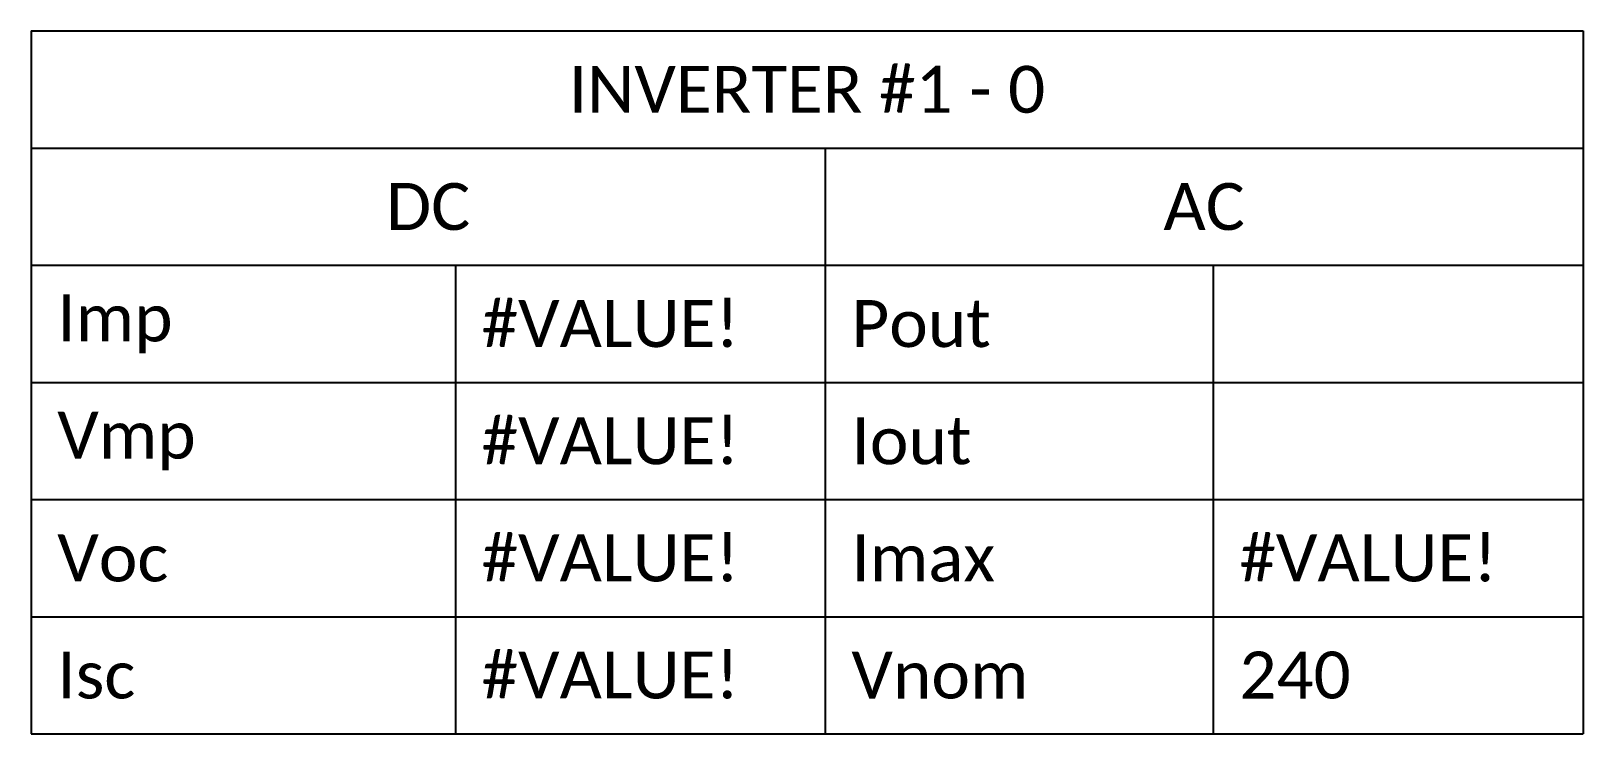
# Model space of a CAD drawing. Header units: feet. Extents: x 7172 to 13485, y 16921 to 17335.
# Drawn here: x 11773.7 to 11887.9, y 16979.8 to 17031.5 of the extents above; entities that cross this region are included whole.
import ezdxf

# ---------------------------------------------------------------- set-up
doc = ezdxf.new("R2010")
doc.units = ezdxf.units.FT
doc.header["$MEASUREMENT"] = 0
doc.layers.add('Z - TITLEBLOCK TXT', color=7, linetype='Continuous')
doc.styles.get("Standard").update_dxf_attribs({"font": 'simplex.shx'})

# ---------------------------------------------------------------- blocks, each defined once
blk = doc.blocks.new('*T43')
at = {"layer": 'Z - TITLEBLOCK TXT', "color": 0, "lineweight": -2, "transparency": 16777216}
for p, q in [((0, 0), (114.19, 0)), ((0, 0), (0, -51.7)), ((114.19, 0), (114.19, -51.7)), ((0, -8.62), (114.19, -8.62)), ((58.43, -8.62), (58.43, -51.7)), ((0, -17.23), (114.19, -17.23)), ((31.22, -17.23), (31.22, -51.7)), ((86.98, -17.23), (86.98, -51.7)), ((0, -25.85), (114.19, -25.85)), ((0, -34.47), (114.19, -34.47)), ((0, -43.08), (114.19, -43.08)), ((0, -51.7), (114.19, -51.7))]:
    blk.add_line(p, q, dxfattribs=at)
at = {"layer": 'Z - TITLEBLOCK TXT', "color": 0, "linetype": 'Continuous', "transparency": 16777216, "char_height": 3.4544}
for s, insert, width, attachment_point in [('{\\fCalibri|b0|i0|c0;INVERTER #1 - 0', (57.09, -4.31), 110.3293, 5), ('{\\fCalibri|b0|i0|c0;DC', (29.22, -12.93), 54.5755, 5), ('{\\fCalibri|b0|i0|c0;AC', (86.31, -12.93), 51.8976, 5), ('{\\fCalibri|b0|i0|c0;Imp', (1.93, -21.54), 27.3681, 4), ('{\\fCalibri|b0|i0|c0;#VALUE!', (33.15, -21.54), 23.3513, 4), ('{\\fCalibri|b0|i0|c0;Pout', (60.36, -21.54), 24.6902, 4), ('{\\fCalibri|b0|i0|c0;', (88.91, -21.54), 23.3513, 4), ('{\\fCalibri|b0|i0|c0;Vmp', (1.93, -30.16), 27.3681, 4), ('{\\fCalibri|b0|i0|c0;#VALUE!', (33.15, -30.16), 23.3513, 4), ('{\\fCalibri|b0|i0|c0;Iout', (60.36, -30.16), 24.6902, 4), ('{\\fCalibri|b0|i0|c0;', (88.91, -30.16), 23.3513, 4), ('{\\fCalibri|b0|i0|c0;Voc', (1.93, -38.78), 27.3681, 4), ('{\\fCalibri|b0|i0|c0;#VALUE!', (33.15, -38.78), 23.3513, 4), ('{\\fCalibri|b0|i0|c0;Imax', (60.36, -38.78), 24.6902, 4), ('{\\fCalibri|b0|i0|c0;#VALUE!', (88.91, -38.78), 23.3513, 4), ('{\\fCalibri|b0|i0|c0;Isc', (1.93, -47.39), 27.3681, 4), ('{\\fCalibri|b0|i0|c0;#VALUE!', (33.15, -47.39), 23.3513, 4), ('{\\fCalibri|b0|i0|c0;Vnom', (60.36, -47.39), 24.6902, 4), ('{\\fCalibri|b0|i0|c0;240', (88.91, -47.39), 23.3513, 4)]:
    blk.add_mtext(s, dxfattribs=dict(at, insert=insert, width=width, attachment_point=attachment_point))

msp = doc.modelspace()

# ---------------------------------------------------------------- block references
msp.add_blockref('*T43', (11773.72, 17031.48))

doc.saveas('drawing.dxf')
